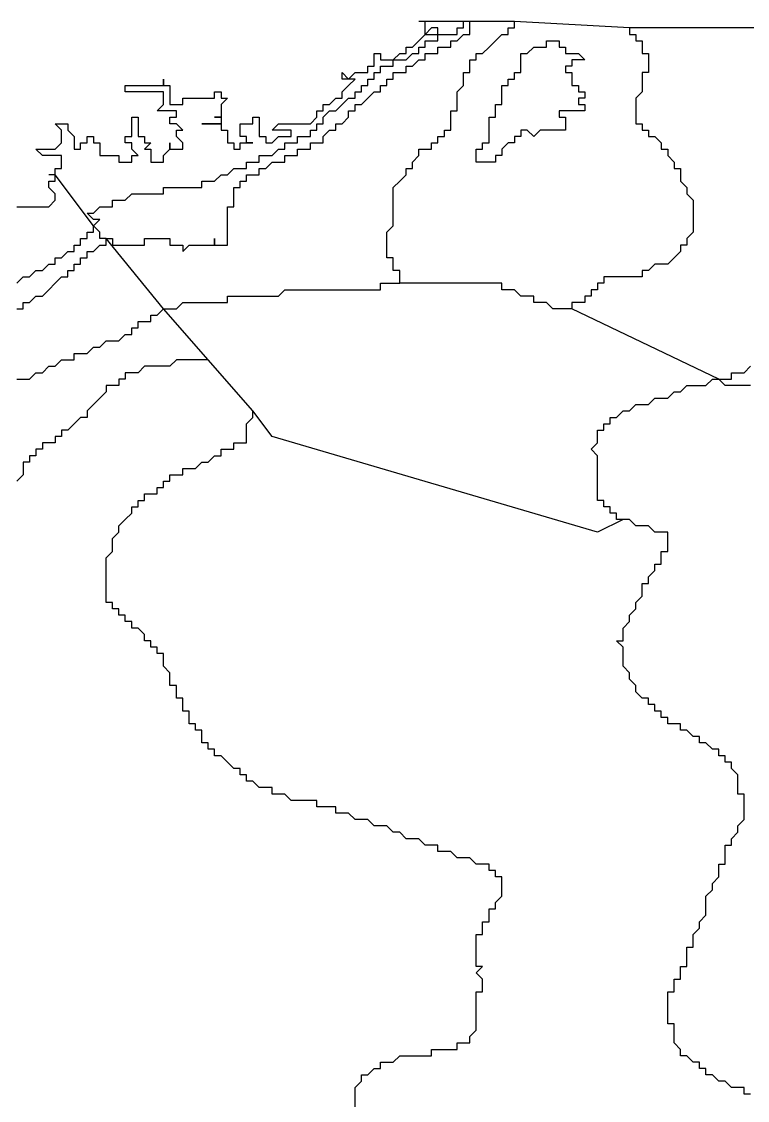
# Model space of a CAD drawing. Extents: x -79.2 to -65.2, y 32.5 to 44.8.
# Drawn here: x -67.623 to -66.485, y 43.14 to 44.83 of the extents above; entities that cross this region are included whole.
import ezdxf

# ---------------------------------------------------------------- set-up
doc = ezdxf.new("R2010")
doc.units = 0

msp = doc.modelspace()

# ---------------------------------------------------------------- linework, layer by layer
at = {"layer": '0FINSTR_G'}
for points in [[(-67.5, 44.52), (-67.51, 44.52), (-67.51, 44.52), (-67.51, 44.52), (-67.51, 44.52), (-67.51, 44.52), (-67.52, 44.53), (-67.52, 44.53), (-67.51, 44.53), (-67.51, 44.53), (-67.51, 44.53), (-67.5, 44.54), (-67.5, 44.54), (-67.49, 44.54), (-67.49, 44.54), (-67.48, 44.54), (-67.48, 44.54), (-67.48, 44.54), (-67.48, 44.55), (-67.47, 44.55), (-67.46, 44.55), (-67.45, 44.56), (-67.45, 44.56), (-67.44, 44.56), (-67.44, 44.56), (-67.44, 44.56), (-67.43, 44.56), (-67.42, 44.56), (-67.42, 44.56), (-67.41, 44.56), (-67.41, 44.56), (-67.4, 44.56), (-67.4, 44.57), (-67.39, 44.57), (-67.38, 44.57), (-67.38, 44.57), (-67.37, 44.57), (-67.37, 44.57), (-67.36, 44.57), (-67.36, 44.57), (-67.36, 44.57), (-67.35, 44.57), (-67.34, 44.57), (-67.34, 44.58), (-67.34, 44.58), (-67.33, 44.58), (-67.33, 44.58), (-67.32, 44.58), (-67.31, 44.59), (-67.3, 44.59), (-67.3, 44.59), (-67.3, 44.59), (-67.29, 44.6), (-67.29, 44.6), (-67.28, 44.6), (-67.28, 44.6), (-67.27, 44.6), (-67.27, 44.61), (-67.27, 44.61), (-67.26, 44.61), (-67.25, 44.61), (-67.25, 44.62), (-67.24, 44.62), (-67.24, 44.62), (-67.23, 44.62), (-67.23, 44.62), (-67.22, 44.63), (-67.22, 44.63), (-67.22, 44.63), (-67.21, 44.63), (-67.21, 44.64), (-67.2, 44.64), (-67.2, 44.64), (-67.2, 44.64), (-67.2, 44.64), (-67.19, 44.64), (-67.19, 44.65), (-67.18, 44.65), (-67.18, 44.65), (-67.18, 44.65), (-67.17, 44.65), (-67.17, 44.65), (-67.17, 44.66), (-67.16, 44.66), (-67.16, 44.66), (-67.16, 44.67), (-67.15, 44.67), (-67.15, 44.67), (-67.15, 44.68), (-67.15, 44.68), (-67.14, 44.69), (-67.13, 44.69), (-67.13, 44.69), (-67.13, 44.69), (-67.12, 44.7), (-67.12, 44.7), (-67.12, 44.7), (-67.12, 44.7), (-67.12, 44.7), (-67.11, 44.71), (-67.11, 44.71), (-67.11, 44.71), (-67.1, 44.71), (-67.1, 44.71), (-67.1, 44.72), (-67.1, 44.72), (-67.1, 44.72), (-67.09, 44.72), (-67.09, 44.73), (-67.09, 44.73), (-67.08, 44.73), (-67.08, 44.73), (-67.08, 44.73), (-67.08, 44.74), (-67.07, 44.74), (-67.07, 44.74), (-67.07, 44.74), (-67.07, 44.74), (-67.07, 44.75), (-67.07, 44.75), (-67.06, 44.75), (-67.06, 44.75), (-67.06, 44.75), (-67.06, 44.76), (-67.06, 44.76), (-67.06, 44.76), (-67.05, 44.76), (-67.05, 44.76), (-67.05, 44.76), (-67.05, 44.76), (-67.04, 44.76), (-67.04, 44.76), (-67.04, 44.77), (-67.03, 44.77), (-67.03, 44.77), (-67.03, 44.77), (-67.02, 44.77), (-67.02, 44.77), (-67.02, 44.77), (-67.02, 44.77), (-67.01, 44.78), (-67.01, 44.78), (-67.01, 44.78), (-67.01, 44.78), (-67, 44.78), (-67, 44.78), (-67, 44.78), (-67, 44.79), (-67, 44.79), (-66.99, 44.79), (-66.99, 44.79), (-66.99, 44.79), (-66.99, 44.8), (-66.98, 44.8), (-66.98, 44.8), (-66.98, 44.8), (-66.98, 44.8), (-66.97, 44.8), (-66.97, 44.8), (-66.97, 44.81), (-66.97, 44.81), (-66.97, 44.81), (-66.96, 44.81), (-66.96, 44.81), (-66.96, 44.81), (-66.95, 44.81), (-66.95, 44.81), (-66.95, 44.81), (-66.95, 44.81), (-66.94, 44.81), (-66.94, 44.82), (-66.94, 44.82), (-66.93, 44.82), (-66.93, 44.82), (-66.93, 44.82), (-66.93, 44.82), (-66.93, 44.82), (-66.93, 44.83)], [(-67.45, 44.73), (-67.44, 44.73), (-67.44, 44.73), (-67.43, 44.73), (-67.43, 44.73), (-67.42, 44.73), (-67.42, 44.73), (-67.42, 44.73), (-67.41, 44.73), (-67.41, 44.73), (-67.41, 44.73), (-67.4, 44.73), (-67.4, 44.74), (-67.4, 44.74), (-67.4, 44.74), (-67.4, 44.74), (-67.4, 44.74), (-67.4, 44.74), (-67.4, 44.74), (-67.4, 44.73), (-67.4, 44.73), (-67.39, 44.73), (-67.39, 44.73), (-67.39, 44.73), (-67.39, 44.72), (-67.39, 44.72), (-67.39, 44.72), (-67.39, 44.71), (-67.39, 44.71), (-67.39, 44.71), (-67.39, 44.71), (-67.39, 44.7), (-67.39, 44.7), (-67.38, 44.7), (-67.38, 44.7), (-67.38, 44.7), (-67.37, 44.7), (-67.37, 44.7), (-67.37, 44.7), (-67.37, 44.7), (-67.37, 44.71), (-67.37, 44.71), (-67.36, 44.71), (-67.36, 44.71), (-67.36, 44.71), (-67.35, 44.71), (-67.34, 44.71), (-67.34, 44.71), (-67.33, 44.71), (-67.33, 44.71), (-67.32, 44.71), (-67.32, 44.71), (-67.32, 44.72), (-67.31, 44.72), (-67.31, 44.71), (-67.31, 44.71), (-67.3, 44.71), (-67.3, 44.71), (-67.3, 44.71), (-67.31, 44.7), (-67.31, 44.7), (-67.31, 44.7), (-67.31, 44.69), (-67.31, 44.69), (-67.31, 44.69), (-67.31, 44.69), (-67.31, 44.68), (-67.32, 44.68), (-67.32, 44.68), (-67.31, 44.68), (-67.31, 44.67), (-67.31, 44.67), (-67.31, 44.67), (-67.32, 44.67), (-67.32, 44.67), (-67.32, 44.67), (-67.33, 44.67), (-67.33, 44.67), (-67.33, 44.67), (-67.34, 44.67), (-67.34, 44.67), (-67.33, 44.67), (-67.33, 44.67), (-67.33, 44.67), (-67.32, 44.67), (-67.32, 44.67), (-67.32, 44.67), (-67.31, 44.67), (-67.31, 44.66), (-67.31, 44.66), (-67.31, 44.66), (-67.3, 44.66), (-67.3, 44.66), (-67.3, 44.65), (-67.3, 44.65), (-67.3, 44.65), (-67.3, 44.64), (-67.3, 44.64), (-67.29, 44.64), (-67.29, 44.64), (-67.29, 44.63), (-67.28, 44.63), (-67.28, 44.64), (-67.27, 44.64), (-67.27, 44.64), (-67.27, 44.64), (-67.26, 44.64), (-67.26, 44.64), (-67.26, 44.64), (-67.27, 44.64), (-67.27, 44.65), (-67.27, 44.65), (-67.28, 44.65), (-67.28, 44.66), (-67.28, 44.66), (-67.28, 44.66), (-67.28, 44.66), (-67.28, 44.67), (-67.27, 44.67), (-67.27, 44.67), (-67.27, 44.67), (-67.26, 44.67), (-67.26, 44.67), (-67.26, 44.68), (-67.25, 44.68), (-67.25, 44.68), (-67.25, 44.67), (-67.25, 44.67), (-67.25, 44.67), (-67.25, 44.66), (-67.25, 44.66), (-67.25, 44.66), (-67.25, 44.65), (-67.25, 44.65), (-67.24, 44.65), (-67.24, 44.65), (-67.24, 44.65), (-67.24, 44.64), (-67.23, 44.64), (-67.23, 44.64), (-67.23, 44.64), (-67.22, 44.65), (-67.21, 44.65), (-67.21, 44.65), (-67.2, 44.65), (-67.2, 44.65), (-67.2, 44.65), (-67.2, 44.66), (-67.21, 44.66), (-67.21, 44.66), (-67.21, 44.66), (-67.22, 44.66), (-67.22, 44.66), (-67.22, 44.66), (-67.23, 44.66), (-67.22, 44.67), (-67.22, 44.67), (-67.21, 44.67), (-67.21, 44.67), (-67.21, 44.67), (-67.2, 44.67), (-67.2, 44.67), (-67.19, 44.67), (-67.19, 44.67), (-67.19, 44.67), (-67.18, 44.67), (-67.18, 44.67), (-67.18, 44.67), (-67.17, 44.67), (-67.17, 44.67), (-67.17, 44.67), (-67.16, 44.68), (-67.16, 44.68), (-67.16, 44.68), (-67.16, 44.68), (-67.16, 44.69), (-67.16, 44.69), (-67.15, 44.69), (-67.15, 44.7), (-67.15, 44.7), (-67.14, 44.7), (-67.14, 44.7), (-67.14, 44.7), (-67.13, 44.71), (-67.13, 44.71), (-67.12, 44.71), (-67.12, 44.71), (-67.12, 44.72), (-67.12, 44.72), (-67.12, 44.72), (-67.12, 44.72), (-67.11, 44.73), (-67.11, 44.73), (-67.11, 44.73), (-67.11, 44.73), (-67.1, 44.74), (-67.11, 44.74), (-67.11, 44.74), (-67.12, 44.74), (-67.12, 44.74), (-67.12, 44.74), (-67.12, 44.74), (-67.12, 44.75), (-67.12, 44.75), (-67.12, 44.75), (-67.12, 44.75), (-67.11, 44.74), (-67.11, 44.74), (-67.1, 44.75), (-67.1, 44.75), (-67.1, 44.75), (-67.09, 44.75), (-67.09, 44.75), (-67.09, 44.75), (-67.08, 44.75), (-67.08, 44.75), (-67.08, 44.75), (-67.08, 44.76), (-67.08, 44.76), (-67.07, 44.76), (-67.07, 44.76), (-67.07, 44.77), (-67.07, 44.77), (-67.07, 44.77), (-67.07, 44.77), (-67.07, 44.78), (-67.07, 44.78), (-67.06, 44.78), (-67.06, 44.78), (-67.06, 44.78), (-67.06, 44.78), (-67.06, 44.77), (-67.05, 44.77), (-67.05, 44.77), (-67.05, 44.77), (-67.05, 44.77), (-67.04, 44.77), (-67.04, 44.77), (-67.03, 44.78), (-67.03, 44.78), (-67.03, 44.78), (-67.02, 44.78), (-67.02, 44.78), (-67.02, 44.79), (-67.02, 44.79), (-67.02, 44.79), (-67.01, 44.79), (-67.01, 44.79), (-67.01, 44.79), (-67, 44.8), (-67, 44.8), (-67, 44.8), (-67, 44.8), (-66.99, 44.81), (-66.99, 44.81), (-66.99, 44.81), (-66.98, 44.81), (-66.98, 44.81), (-66.98, 44.81), (-66.97, 44.81), (-66.97, 44.81), (-66.97, 44.82), (-66.97, 44.82), (-66.97, 44.82), (-66.97, 44.82), (-66.97, 44.82), (-66.98, 44.82), (-66.98, 44.82), (-66.98, 44.82), (-66.99, 44.81), (-66.99, 44.82), (-66.99, 44.82), (-66.99, 44.82), (-66.99, 44.82), (-66.99, 44.82), (-66.99, 44.83), (-67, 44.83)], [(-67.14, 44.66), (-67.14, 44.66), (-67.14, 44.66), (-67.13, 44.66), (-67.13, 44.67), (-67.12, 44.67), (-67.12, 44.67), (-67.12, 44.67), (-67.12, 44.67), (-67.11, 44.68), (-67.11, 44.68), (-67.11, 44.68), (-67.11, 44.69), (-67.1, 44.69), (-67.1, 44.7), (-67.09, 44.7), (-67.09, 44.7), (-67.09, 44.7), (-67.08, 44.71), (-67.08, 44.71), (-67.08, 44.71), (-67.08, 44.71), (-67.07, 44.72), (-67.07, 44.72), (-67.06, 44.72), (-67.06, 44.72), (-67.06, 44.73), (-67.06, 44.73), (-67.06, 44.73), (-67.06, 44.73), (-67.05, 44.73), (-67.05, 44.74), (-67.05, 44.74), (-67.04, 44.74), (-67.04, 44.74), (-67.04, 44.74), (-67.04, 44.75), (-67.03, 44.75), (-67.03, 44.75), (-67.03, 44.75), (-67.02, 44.75), (-67.02, 44.75), (-67.02, 44.76), (-67.02, 44.76), (-67.01, 44.76), (-67.01, 44.76), (-67.01, 44.76), (-67, 44.77), (-66.99, 44.77), (-66.99, 44.77), (-66.99, 44.78), (-66.98, 44.78), (-66.98, 44.78), (-66.98, 44.78), (-66.98, 44.78), (-66.97, 44.78), (-66.97, 44.78), (-66.97, 44.78), (-66.97, 44.78), (-66.97, 44.79), (-66.96, 44.79), (-66.96, 44.79), (-66.96, 44.79), (-66.96, 44.79), (-66.96, 44.79), (-66.95, 44.79), (-66.95, 44.79), (-66.95, 44.8), (-66.95, 44.8), (-66.94, 44.8), (-66.94, 44.8), (-66.94, 44.8), (-66.93, 44.81), (-66.93, 44.81), (-66.93, 44.81), (-66.93, 44.81), (-66.92, 44.81), (-66.92, 44.82), (-66.92, 44.82), (-66.92, 44.82), (-66.92, 44.82), (-66.92, 44.82), (-66.92, 44.82), (-66.92, 44.82)], [(-67.03, 44.42), (-67.03, 44.43), (-67.03, 44.43), (-67.03, 44.43), (-67.03, 44.43), (-67.03, 44.44), (-67.04, 44.44), (-67.04, 44.44), (-67.04, 44.44), (-67.04, 44.44), (-67.04, 44.45), (-67.04, 44.45), (-67.04, 44.45), (-67.04, 44.46), (-67.04, 44.46), (-67.04, 44.46), (-67.05, 44.46), (-67.05, 44.46), (-67.05, 44.47), (-67.05, 44.47), (-67.05, 44.47), (-67.05, 44.48), (-67.05, 44.48), (-67.05, 44.48), (-67.05, 44.49), (-67.05, 44.49), (-67.05, 44.49), (-67.05, 44.49), (-67.05, 44.5), (-67.05, 44.5), (-67.05, 44.5), (-67.05, 44.5), (-67.04, 44.51), (-67.04, 44.51), (-67.04, 44.51), (-67.04, 44.51), (-67.04, 44.52), (-67.04, 44.52), (-67.04, 44.53), (-67.04, 44.53), (-67.04, 44.53), (-67.04, 44.54), (-67.04, 44.54), (-67.04, 44.54), (-67.04, 44.55), (-67.04, 44.55), (-67.04, 44.55), (-67.04, 44.55), (-67.04, 44.56), (-67.04, 44.56), (-67.04, 44.56), (-67.04, 44.57), (-67.04, 44.57), (-67.04, 44.57), (-67.04, 44.57), (-67.03, 44.58), (-67.02, 44.59), (-67.02, 44.59), (-67.02, 44.6), (-67.01, 44.6), (-67.01, 44.61), (-67.01, 44.61), (-67.01, 44.61), (-67, 44.62), (-67, 44.62), (-67, 44.62), (-67, 44.63), (-66.99, 44.63), (-66.98, 44.63), (-66.98, 44.63), (-66.98, 44.63), (-66.98, 44.64), (-66.98, 44.64), (-66.97, 44.64), (-66.97, 44.65), (-66.97, 44.65), (-66.96, 44.65), (-66.96, 44.66), (-66.96, 44.66), (-66.96, 44.66), (-66.95, 44.66), (-66.95, 44.67), (-66.95, 44.67), (-66.95, 44.67), (-66.95, 44.68), (-66.95, 44.69), (-66.95, 44.69), (-66.94, 44.69), (-66.94, 44.7), (-66.94, 44.7), (-66.94, 44.7), (-66.94, 44.71), (-66.94, 44.72), (-66.94, 44.72), (-66.93, 44.73), (-66.93, 44.73), (-66.93, 44.73), (-66.93, 44.74), (-66.93, 44.74), (-66.93, 44.74), (-66.93, 44.75), (-66.92, 44.75), (-66.92, 44.76), (-66.92, 44.76), (-66.92, 44.77), (-66.91, 44.77), (-66.91, 44.77), (-66.91, 44.78), (-66.9, 44.78), (-66.9, 44.78), (-66.9, 44.78), (-66.9, 44.78), (-66.89, 44.79), (-66.89, 44.79), (-66.89, 44.79), (-66.89, 44.79), (-66.88, 44.8), (-66.88, 44.8), (-66.87, 44.81), (-66.87, 44.81), (-66.87, 44.81), (-66.86, 44.81), (-66.86, 44.82), (-66.86, 44.82), (-66.86, 44.82), (-66.85, 44.82), (-66.85, 44.82)], [(-67, 44.83), (-67, 44.83), (-67, 44.83)], [(-67, 44.83), (-67, 44.83)], [(-66.93, 44.83), (-67, 44.83)], [(-66.92, 44.83), (-66.93, 44.83)], [(-66.92, 44.83), (-66.92, 44.83)], [(-66.85, 44.83), (-66.92, 44.83)], [(-66.92, 44.82), (-66.92, 44.83)], [(-66.85, 44.83), (-66.85, 44.83)], [(-66.67, 44.82), (-66.85, 44.83)], [(-66.85, 44.82), (-66.85, 44.83)], [(-66.67, 44.82), (-66.67, 44.82), (-66.67, 44.82), (-66.67, 44.82), (-66.67, 44.82), (-66.67, 44.81), (-66.66, 44.81), (-66.66, 44.81), (-66.66, 44.8), (-66.66, 44.8), (-66.65, 44.8), (-66.65, 44.79), (-66.65, 44.79), (-66.65, 44.79), (-66.65, 44.78), (-66.64, 44.78), (-66.64, 44.78), (-66.64, 44.76), (-66.64, 44.76), (-66.64, 44.75), (-66.65, 44.75), (-66.65, 44.74), (-66.65, 44.74), (-66.65, 44.73), (-66.65, 44.73), (-66.65, 44.72), (-66.66, 44.71), (-66.66, 44.71), (-66.66, 44.71), (-66.66, 44.7), (-66.66, 44.7), (-66.66, 44.7), (-66.66, 44.69), (-66.66, 44.69), (-66.66, 44.68), (-66.66, 44.68), (-66.66, 44.67), (-66.65, 44.67), (-66.65, 44.66), (-66.64, 44.66), (-66.64, 44.66), (-66.64, 44.65), (-66.63, 44.65), (-66.63, 44.65), (-66.62, 44.64), (-66.62, 44.64), (-66.62, 44.64), (-66.62, 44.63), (-66.61, 44.63), (-66.61, 44.63), (-66.61, 44.62), (-66.6, 44.61), (-66.6, 44.61), (-66.6, 44.6), (-66.59, 44.6), (-66.59, 44.58), (-66.58, 44.57), (-66.58, 44.57), (-66.58, 44.56), (-66.58, 44.56), (-66.57, 44.55), (-66.57, 44.55), (-66.57, 44.54), (-66.57, 44.54), (-66.57, 44.53), (-66.57, 44.52), (-66.57, 44.52), (-66.57, 44.51), (-66.57, 44.51), (-66.57, 44.51), (-66.57, 44.5), (-66.58, 44.49), (-66.58, 44.49), (-66.58, 44.48), (-66.59, 44.48), (-66.59, 44.47), (-66.59, 44.47), (-66.59, 44.47), (-66.6, 44.46), (-66.6, 44.46), (-66.6, 44.46), (-66.61, 44.45), (-66.62, 44.45), (-66.62, 44.45), (-66.62, 44.45), (-66.63, 44.45), (-66.64, 44.44), (-66.64, 44.44), (-66.65, 44.44), (-66.65, 44.44), (-66.65, 44.43), (-66.66, 44.43), (-66.67, 44.43), (-66.67, 44.43), (-66.68, 44.43), (-66.68, 44.43), (-66.68, 44.43), (-66.69, 44.43), (-66.7, 44.43), (-66.7, 44.43), (-66.7, 44.43), (-66.71, 44.43), (-66.71, 44.43), (-66.71, 44.43), (-66.71, 44.42), (-66.72, 44.42), (-66.72, 44.42), (-66.72, 44.41), (-66.73, 44.41), (-66.73, 44.41), (-66.73, 44.41), (-66.73, 44.4), (-66.74, 44.4), (-66.74, 44.4), (-66.74, 44.4), (-66.74, 44.39), (-66.75, 44.39), (-66.75, 44.39), (-66.75, 44.39), (-66.76, 44.39), (-66.76, 44.38), (-66.76, 44.38)], [(-66.67, 44.82), (-66.67, 44.82)], [(-66.67, 44.82), (-66.67, 44.82)], [(-66.09, 44.62), (-66.26, 44.82), (-66.67, 44.82)], [(-66.9, 44.61), (-66.9, 44.61), (-66.91, 44.61), (-66.91, 44.61), (-66.91, 44.61), (-66.91, 44.61), (-66.91, 44.62), (-66.91, 44.62), (-66.91, 44.62), (-66.91, 44.62), (-66.91, 44.63), (-66.91, 44.63), (-66.9, 44.63), (-66.9, 44.64), (-66.9, 44.64), (-66.89, 44.64), (-66.89, 44.64), (-66.89, 44.64), (-66.89, 44.65), (-66.89, 44.65), (-66.89, 44.65), (-66.89, 44.65), (-66.89, 44.66), (-66.89, 44.66), (-66.89, 44.66), (-66.89, 44.66), (-66.89, 44.67), (-66.89, 44.67), (-66.89, 44.67), (-66.89, 44.67), (-66.89, 44.68), (-66.89, 44.68), (-66.88, 44.68), (-66.88, 44.68), (-66.88, 44.69), (-66.88, 44.69), (-66.88, 44.69), (-66.88, 44.69), (-66.88, 44.7), (-66.87, 44.7), (-66.87, 44.7), (-66.87, 44.7), (-66.87, 44.71), (-66.87, 44.71), (-66.87, 44.71), (-66.87, 44.72), (-66.87, 44.72), (-66.87, 44.72), (-66.87, 44.73), (-66.86, 44.73), (-66.86, 44.73), (-66.86, 44.73), (-66.86, 44.74), (-66.86, 44.74), (-66.86, 44.74), (-66.85, 44.74), (-66.85, 44.75), (-66.85, 44.75), (-66.84, 44.75), (-66.84, 44.75), (-66.84, 44.76), (-66.84, 44.76), (-66.84, 44.76), (-66.84, 44.76), (-66.84, 44.77), (-66.84, 44.77), (-66.84, 44.77), (-66.84, 44.77), (-66.84, 44.78), (-66.83, 44.78), (-66.83, 44.78), (-66.83, 44.78), (-66.82, 44.79), (-66.82, 44.79), (-66.82, 44.79), (-66.81, 44.79), (-66.81, 44.79), (-66.81, 44.79), (-66.8, 44.79), (-66.8, 44.8), (-66.8, 44.8), (-66.79, 44.8), (-66.79, 44.8), (-66.79, 44.8), (-66.78, 44.8), (-66.78, 44.8), (-66.78, 44.8), (-66.78, 44.79), (-66.78, 44.79), (-66.78, 44.79), (-66.77, 44.79), (-66.77, 44.78), (-66.77, 44.78), (-66.76, 44.78), (-66.76, 44.78), (-66.75, 44.78), (-66.75, 44.78), (-66.75, 44.78), (-66.74, 44.77), (-66.74, 44.77), (-66.74, 44.77), (-66.74, 44.77), (-66.75, 44.77), (-66.75, 44.77), (-66.75, 44.77), (-66.76, 44.77), (-66.76, 44.77), (-66.76, 44.76), (-66.77, 44.76), (-66.77, 44.76), (-66.77, 44.76), (-66.77, 44.75), (-66.77, 44.75), (-66.77, 44.75), (-66.76, 44.75), (-66.76, 44.74), (-66.76, 44.74), (-66.76, 44.74), (-66.76, 44.74), (-66.76, 44.73), (-66.76, 44.73), (-66.76, 44.73), (-66.75, 44.73), (-66.75, 44.72), (-66.75, 44.72), (-66.74, 44.72), (-66.74, 44.71), (-66.75, 44.71), (-66.75, 44.71), (-66.75, 44.71), (-66.75, 44.7), (-66.75, 44.7), (-66.74, 44.7), (-66.74, 44.7), (-66.74, 44.69), (-66.75, 44.69), (-66.75, 44.69), (-66.75, 44.69), (-66.76, 44.69), (-66.76, 44.69), (-66.76, 44.69), (-66.77, 44.69), (-66.77, 44.69), (-66.78, 44.69), (-66.78, 44.68), (-66.78, 44.68), (-66.77, 44.68), (-66.77, 44.68), (-66.77, 44.67), (-66.77, 44.67), (-66.77, 44.67), (-66.77, 44.67), (-66.77, 44.67), (-66.77, 44.66), (-66.77, 44.66), (-66.78, 44.66), (-66.78, 44.66), (-66.79, 44.66), (-66.79, 44.66), (-66.8, 44.66), (-66.8, 44.66), (-66.81, 44.66), (-66.81, 44.66), (-66.81, 44.66), (-66.81, 44.66), (-66.82, 44.65), (-66.82, 44.65), (-66.83, 44.66), (-66.83, 44.66), (-66.84, 44.66), (-66.84, 44.65), (-66.84, 44.65), (-66.85, 44.65), (-66.85, 44.65), (-66.85, 44.64), (-66.85, 44.64), (-66.86, 44.64), (-66.86, 44.64), (-66.87, 44.63), (-66.87, 44.63), (-66.87, 44.63), (-66.87, 44.63), (-66.87, 44.62), (-66.88, 44.62), (-66.88, 44.62), (-66.88, 44.62), (-66.88, 44.62), (-66.88, 44.61), (-66.88, 44.61), (-66.89, 44.61), (-66.89, 44.61), (-66.89, 44.61), (-66.9, 44.61), (-66.9, 44.61)], [(-67.57, 44.67), (-67.56, 44.67), (-67.56, 44.67), (-67.55, 44.67), (-67.55, 44.66), (-67.55, 44.66), (-67.55, 44.66), (-67.55, 44.66), (-67.54, 44.65), (-67.54, 44.65), (-67.54, 44.65), (-67.54, 44.64), (-67.54, 44.64), (-67.54, 44.64), (-67.54, 44.64), (-67.54, 44.63), (-67.54, 44.63), (-67.53, 44.63), (-67.53, 44.64), (-67.53, 44.64), (-67.53, 44.64), (-67.52, 44.64), (-67.52, 44.64), (-67.52, 44.65), (-67.52, 44.65), (-67.52, 44.65), (-67.51, 44.65), (-67.51, 44.64), (-67.51, 44.64), (-67.5, 44.64), (-67.5, 44.64), (-67.5, 44.63), (-67.5, 44.63), (-67.5, 44.63), (-67.5, 44.63), (-67.5, 44.62), (-67.5, 44.62), (-67.5, 44.62), (-67.5, 44.62), (-67.5, 44.62), (-67.49, 44.62), (-67.49, 44.62), (-67.48, 44.62), (-67.48, 44.62), (-67.47, 44.62), (-67.47, 44.62), (-67.47, 44.62), (-67.47, 44.61), (-67.47, 44.61), (-67.47, 44.61), (-67.46, 44.61), (-67.46, 44.61), (-67.46, 44.61), (-67.45, 44.61), (-67.45, 44.62), (-67.45, 44.62), (-67.44, 44.62), (-67.44, 44.62), (-67.44, 44.62), (-67.45, 44.63), (-67.45, 44.63), (-67.45, 44.63), (-67.45, 44.64), (-67.45, 44.64), (-67.46, 44.64), (-67.46, 44.64), (-67.46, 44.65), (-67.45, 44.65), (-67.45, 44.65), (-67.45, 44.66), (-67.45, 44.66), (-67.45, 44.66), (-67.45, 44.67), (-67.45, 44.67), (-67.45, 44.67), (-67.45, 44.67), (-67.45, 44.68), (-67.44, 44.68), (-67.44, 44.67), (-67.44, 44.67), (-67.44, 44.67), (-67.44, 44.67), (-67.44, 44.66), (-67.44, 44.66), (-67.44, 44.66), (-67.44, 44.66), (-67.44, 44.65), (-67.44, 44.65), (-67.44, 44.65), (-67.43, 44.65), (-67.43, 44.65), (-67.43, 44.65), (-67.43, 44.65), (-67.43, 44.64), (-67.42, 44.64), (-67.42, 44.64), (-67.43, 44.63), (-67.43, 44.63), (-67.43, 44.63), (-67.43, 44.63), (-67.42, 44.63), (-67.42, 44.62), (-67.42, 44.62), (-67.42, 44.62), (-67.42, 44.62), (-67.42, 44.62), (-67.42, 44.61), (-67.42, 44.61), (-67.42, 44.61), (-67.41, 44.61), (-67.41, 44.61), (-67.41, 44.61), (-67.4, 44.61), (-67.4, 44.61), (-67.4, 44.62), (-67.4, 44.62), (-67.4, 44.62), (-67.4, 44.62), (-67.39, 44.63), (-67.39, 44.63), (-67.39, 44.63), (-67.39, 44.63), (-67.39, 44.64), (-67.39, 44.63), (-67.38, 44.63), (-67.38, 44.63), (-67.37, 44.63), (-67.37, 44.64), (-67.37, 44.64), (-67.37, 44.64), (-67.37, 44.64), (-67.38, 44.65), (-67.38, 44.65), (-67.38, 44.65), (-67.38, 44.65), (-67.38, 44.66), (-67.38, 44.66), (-67.37, 44.66), (-67.38, 44.67), (-67.38, 44.67), (-67.38, 44.67), (-67.38, 44.67), (-67.39, 44.67), (-67.39, 44.67), (-67.39, 44.68), (-67.39, 44.68), (-67.38, 44.68), (-67.38, 44.69), (-67.39, 44.69), (-67.39, 44.69), (-67.39, 44.69), (-67.4, 44.69), (-67.4, 44.69), (-67.4, 44.69), (-67.41, 44.69), (-67.41, 44.69), (-67.41, 44.69), (-67.4, 44.7), (-67.4, 44.7), (-67.4, 44.7), (-67.4, 44.71), (-67.4, 44.71), (-67.4, 44.71), (-67.4, 44.71), (-67.4, 44.72), (-67.41, 44.72), (-67.41, 44.72), (-67.41, 44.72), (-67.42, 44.72), (-67.42, 44.72), (-67.42, 44.72), (-67.43, 44.72), (-67.43, 44.72), (-67.43, 44.72), (-67.44, 44.72), (-67.44, 44.72), (-67.45, 44.72), (-67.45, 44.72), (-67.45, 44.72), (-67.46, 44.72), (-67.46, 44.72), (-67.46, 44.72), (-67.46, 44.72), (-67.46, 44.73), (-67.46, 44.73), (-67.45, 44.73), (-67.45, 44.73)], [(-67.57, 44.67), (-67.57, 44.67)], [(-67.57, 44.67), (-67.57, 44.67), (-67.57, 44.67)], [(-67.56, 44.65), (-67.56, 44.65), (-67.56, 44.65), (-67.56, 44.66), (-67.56, 44.66), (-67.56, 44.66), (-67.57, 44.67)], [(-67.57, 44.59), (-67.57, 44.59), (-67.57, 44.59), (-67.57, 44.59), (-67.57, 44.6), (-67.57, 44.6), (-67.56, 44.6), (-67.56, 44.6), (-67.56, 44.61), (-67.56, 44.61), (-67.56, 44.61), (-67.56, 44.61), (-67.56, 44.62), (-67.56, 44.62), (-67.57, 44.62), (-67.57, 44.62), (-67.57, 44.62), (-67.57, 44.62), (-67.58, 44.62), (-67.58, 44.62), (-67.59, 44.62), (-67.59, 44.62), (-67.6, 44.63), (-67.6, 44.63), (-67.59, 44.63), (-67.59, 44.63), (-67.58, 44.63), (-67.58, 44.63), (-67.57, 44.63), (-67.57, 44.63), (-67.57, 44.63), (-67.56, 44.64), (-67.56, 44.64), (-67.56, 44.64), (-67.56, 44.64), (-67.56, 44.65)], [(-67.49, 44.49), (-67.49, 44.49), (-67.49, 44.49), (-67.49, 44.49), (-67.48, 44.49), (-67.48, 44.49), (-67.48, 44.49), (-67.48, 44.49), (-67.48, 44.48), (-67.47, 44.48), (-67.47, 44.48), (-67.46, 44.48), (-67.46, 44.48), (-67.46, 44.48), (-67.46, 44.48), (-67.45, 44.48), (-67.45, 44.48), (-67.45, 44.48), (-67.44, 44.48), (-67.44, 44.48), (-67.44, 44.48), (-67.44, 44.48), (-67.44, 44.48), (-67.43, 44.48), (-67.43, 44.48), (-67.43, 44.49), (-67.42, 44.49), (-67.42, 44.49), (-67.42, 44.49), (-67.42, 44.49), (-67.41, 44.49), (-67.41, 44.49), (-67.41, 44.49), (-67.4, 44.49), (-67.4, 44.49), (-67.4, 44.49), (-67.4, 44.49), (-67.4, 44.49), (-67.4, 44.49), (-67.39, 44.49), (-67.39, 44.48), (-67.39, 44.48), (-67.39, 44.48), (-67.39, 44.48), (-67.38, 44.48), (-67.38, 44.48), (-67.38, 44.48), (-67.37, 44.48), (-67.37, 44.47), (-67.37, 44.47), (-67.37, 44.47), (-67.36, 44.48), (-67.36, 44.48), (-67.36, 44.48), (-67.36, 44.48), (-67.35, 44.48), (-67.35, 44.48), (-67.34, 44.48), (-67.34, 44.48), (-67.34, 44.48), (-67.33, 44.48), (-67.33, 44.48), (-67.33, 44.48), (-67.32, 44.48), (-67.32, 44.48), (-67.32, 44.49), (-67.32, 44.48), (-67.32, 44.48), (-67.31, 44.48), (-67.31, 44.48), (-67.31, 44.48), (-67.3, 44.48), (-67.3, 44.48), (-67.3, 44.48), (-67.3, 44.48), (-67.3, 44.48), (-67.3, 44.49), (-67.3, 44.49), (-67.3, 44.49), (-67.3, 44.49), (-67.3, 44.49), (-67.3, 44.49), (-67.3, 44.49), (-67.3, 44.49), (-67.3, 44.5), (-67.3, 44.5), (-67.3, 44.5), (-67.3, 44.5), (-67.3, 44.51), (-67.3, 44.51), (-67.3, 44.51), (-67.3, 44.52), (-67.3, 44.52), (-67.3, 44.52), (-67.3, 44.52), (-67.3, 44.52), (-67.3, 44.52), (-67.3, 44.53), (-67.3, 44.53), (-67.3, 44.53), (-67.3, 44.53), (-67.3, 44.53), (-67.3, 44.54), (-67.3, 44.54), (-67.3, 44.54), (-67.3, 44.54), (-67.3, 44.54), (-67.29, 44.54), (-67.29, 44.54), (-67.29, 44.55), (-67.29, 44.55), (-67.29, 44.55), (-67.29, 44.55), (-67.29, 44.55), (-67.29, 44.56), (-67.29, 44.56), (-67.29, 44.56), (-67.29, 44.56), (-67.29, 44.57), (-67.28, 44.57), (-67.28, 44.57), (-67.28, 44.57), (-67.28, 44.57), (-67.28, 44.58), (-67.28, 44.58), (-67.27, 44.58), (-67.27, 44.58), (-67.27, 44.59), (-67.26, 44.59), (-67.26, 44.59), (-67.26, 44.59), (-67.25, 44.59), (-67.25, 44.6), (-67.25, 44.6), (-67.25, 44.6), (-67.24, 44.6), (-67.24, 44.6), (-67.23, 44.61), (-67.23, 44.61), (-67.22, 44.61), (-67.22, 44.61), (-67.22, 44.61), (-67.22, 44.61), (-67.21, 44.61), (-67.21, 44.62), (-67.21, 44.62), (-67.2, 44.62), (-67.2, 44.62), (-67.2, 44.62), (-67.19, 44.62), (-67.19, 44.62), (-67.19, 44.63), (-67.19, 44.63), (-67.19, 44.63), (-67.18, 44.63), (-67.18, 44.63), (-67.18, 44.63), (-67.17, 44.63), (-67.17, 44.64), (-67.17, 44.64), (-67.16, 44.64), (-67.16, 44.64), (-67.15, 44.64), (-67.15, 44.65), (-67.15, 44.65), (-67.15, 44.65), (-67.14, 44.66), (-67.14, 44.66)], [(-67.63, 44.54), (-67.62, 44.54), (-67.62, 44.54), (-67.62, 44.54), (-67.61, 44.54), (-67.61, 44.54), (-67.6, 44.54), (-67.6, 44.54), (-67.6, 44.54), (-67.59, 44.54), (-67.59, 44.54), (-67.58, 44.54), (-67.58, 44.54), (-67.58, 44.54), (-67.57, 44.55), (-67.57, 44.55), (-67.57, 44.55), (-67.57, 44.55), (-67.57, 44.56), (-67.57, 44.56), (-67.57, 44.56), (-67.57, 44.56), (-67.58, 44.57), (-67.58, 44.57), (-67.58, 44.57), (-67.58, 44.58), (-67.58, 44.58), (-67.58, 44.58), (-67.57, 44.58), (-67.57, 44.59), (-67.57, 44.59)], [(-67.57, 44.59), (-67.58, 44.59)], [(-67.51, 44.51), (-67.57, 44.59)], [(-67.51, 44.51), (-67.51, 44.51), (-67.51, 44.51), (-67.51, 44.51), (-67.5, 44.52)], [(-67.63, 44.42), (-67.62, 44.43), (-67.62, 44.43), (-67.62, 44.43), (-67.62, 44.43), (-67.61, 44.43), (-67.61, 44.43), (-67.61, 44.43), (-67.6, 44.44), (-67.6, 44.44), (-67.59, 44.44), (-67.59, 44.44), (-67.59, 44.44), (-67.58, 44.45), (-67.58, 44.45), (-67.58, 44.45), (-67.58, 44.45), (-67.57, 44.45), (-67.57, 44.46), (-67.56, 44.46), (-67.56, 44.46), (-67.56, 44.46), (-67.56, 44.46), (-67.55, 44.47), (-67.55, 44.47), (-67.54, 44.47), (-67.54, 44.47), (-67.54, 44.48), (-67.53, 44.48), (-67.53, 44.48), (-67.53, 44.49), (-67.52, 44.49), (-67.52, 44.49), (-67.52, 44.49), (-67.52, 44.5), (-67.51, 44.5), (-67.51, 44.5), (-67.51, 44.5), (-67.51, 44.51)], [(-67.51, 44.51), (-67.51, 44.51)], [(-67.5, 44.5), (-67.51, 44.51)], [(-67.49, 44.49), (-67.5, 44.49), (-67.5, 44.5)], [(-67.63, 44.38), (-67.62, 44.38), (-67.62, 44.38), (-67.62, 44.39), (-67.61, 44.39), (-67.61, 44.39), (-67.61, 44.39), (-67.6, 44.4), (-67.6, 44.4), (-67.59, 44.4), (-67.59, 44.4), (-67.59, 44.4), (-67.58, 44.41), (-67.58, 44.41), (-67.58, 44.41), (-67.58, 44.41), (-67.57, 44.42), (-67.57, 44.42), (-67.56, 44.43), (-67.56, 44.43), (-67.55, 44.43), (-67.55, 44.43), (-67.55, 44.44), (-67.55, 44.44), (-67.54, 44.44), (-67.54, 44.44), (-67.54, 44.44), (-67.54, 44.44), (-67.54, 44.45), (-67.54, 44.45), (-67.54, 44.45), (-67.54, 44.45), (-67.53, 44.45), (-67.53, 44.45), (-67.53, 44.45), (-67.53, 44.46), (-67.52, 44.46), (-67.52, 44.46), (-67.52, 44.46), (-67.52, 44.47), (-67.51, 44.47), (-67.51, 44.47), (-67.51, 44.47), (-67.5, 44.48), (-67.5, 44.48), (-67.5, 44.48), (-67.5, 44.48), (-67.5, 44.48), (-67.5, 44.48), (-67.49, 44.48), (-67.49, 44.48), (-67.49, 44.48), (-67.49, 44.49)], [(-67.4, 44.38), (-67.49, 44.49)], [(-67.4, 44.38), (-67.39, 44.38), (-67.39, 44.38), (-67.39, 44.38), (-67.38, 44.38), (-67.38, 44.38), (-67.37, 44.39), (-67.37, 44.39), (-67.37, 44.39), (-67.36, 44.39), (-67.36, 44.39), (-67.35, 44.39), (-67.35, 44.39), (-67.34, 44.39), (-67.33, 44.39), (-67.32, 44.39), (-67.31, 44.39), (-67.31, 44.39), (-67.31, 44.39), (-67.3, 44.39), (-67.3, 44.4), (-67.29, 44.4), (-67.29, 44.4), (-67.28, 44.4), (-67.27, 44.4), (-67.27, 44.4), (-67.27, 44.4), (-67.26, 44.4), (-67.26, 44.4), (-67.25, 44.4), (-67.25, 44.4), (-67.24, 44.4), (-67.24, 44.4), (-67.23, 44.4), (-67.23, 44.4), (-67.22, 44.4), (-67.21, 44.41), (-67.21, 44.41), (-67.2, 44.41), (-67.2, 44.41), (-67.18, 44.41), (-67.18, 44.41), (-67.18, 44.41), (-67.16, 44.41), (-67.15, 44.41), (-67.15, 44.41), (-67.14, 44.41), (-67.13, 44.41), (-67.13, 44.41), (-67.12, 44.41), (-67.12, 44.41), (-67.11, 44.41), (-67.11, 44.41), (-67.1, 44.41), (-67.1, 44.41), (-67.09, 44.41), (-67.09, 44.41), (-67.08, 44.41), (-67.08, 44.41), (-67.07, 44.41), (-67.07, 44.41), (-67.06, 44.41), (-67.06, 44.41), (-67.06, 44.42), (-67.05, 44.42), (-67.05, 44.42), (-67.04, 44.42), (-67.04, 44.42), (-67.04, 44.42), (-67.03, 44.42)], [(-66.84, 44.4), (-66.84, 44.4), (-66.85, 44.41), (-66.85, 44.41), (-66.86, 44.41), (-66.86, 44.41), (-66.86, 44.41), (-66.87, 44.41), (-66.87, 44.42), (-66.88, 44.42), (-66.88, 44.42), (-66.89, 44.42), (-66.89, 44.42), (-66.9, 44.42), (-66.9, 44.42), (-66.9, 44.42), (-66.91, 44.42), (-66.91, 44.42), (-66.92, 44.42), (-66.92, 44.42), (-66.92, 44.42), (-66.93, 44.42), (-66.94, 44.42), (-66.94, 44.42), (-66.95, 44.42), (-66.96, 44.42), (-66.96, 44.42), (-66.97, 44.42), (-66.98, 44.42), (-66.98, 44.42), (-66.99, 44.42), (-66.99, 44.42), (-67, 44.42), (-67, 44.42), (-67, 44.42), (-67.01, 44.42), (-67.01, 44.42), (-67.01, 44.42), (-67.01, 44.42), (-67.02, 44.42), (-67.02, 44.42), (-67.02, 44.42), (-67.02, 44.42), (-67.03, 44.42), (-67.03, 44.42), (-67.03, 44.42), (-67.03, 44.42)], [(-66.84, 44.4), (-66.84, 44.4)], [(-66.76, 44.38), (-66.77, 44.38), (-66.78, 44.38), (-66.78, 44.38), (-66.78, 44.38), (-66.78, 44.38), (-66.79, 44.38), (-66.79, 44.38), (-66.8, 44.39), (-66.8, 44.39), (-66.81, 44.39), (-66.81, 44.39), (-66.81, 44.39), (-66.82, 44.39), (-66.82, 44.39), (-66.82, 44.4), (-66.83, 44.4), (-66.83, 44.4), (-66.83, 44.4), (-66.84, 44.4), (-66.84, 44.4), (-66.84, 44.4)], [(-67.63, 44.27), (-67.62, 44.27), (-67.61, 44.27), (-67.61, 44.27), (-67.6, 44.28), (-67.6, 44.28), (-67.59, 44.28), (-67.59, 44.28), (-67.58, 44.29), (-67.58, 44.29), (-67.57, 44.29), (-67.57, 44.29), (-67.56, 44.3), (-67.56, 44.3), (-67.55, 44.3), (-67.55, 44.3), (-67.54, 44.3), (-67.54, 44.31), (-67.53, 44.31), (-67.53, 44.31), (-67.53, 44.31), (-67.52, 44.31), (-67.52, 44.31), (-67.51, 44.32), (-67.5, 44.32), (-67.5, 44.32), (-67.49, 44.33), (-67.49, 44.33), (-67.48, 44.33), (-67.48, 44.33), (-67.47, 44.33), (-67.47, 44.33), (-67.46, 44.34), (-67.46, 44.34), (-67.46, 44.34), (-67.45, 44.34), (-67.45, 44.35), (-67.44, 44.35), (-67.44, 44.35), (-67.44, 44.35), (-67.44, 44.36), (-67.43, 44.36), (-67.43, 44.36), (-67.43, 44.36), (-67.42, 44.36), (-67.42, 44.37), (-67.42, 44.37), (-67.42, 44.37), (-67.42, 44.37), (-67.41, 44.37), (-67.41, 44.37), (-67.4, 44.38), (-67.4, 44.38), (-67.4, 44.38)], [(-67.33, 44.3), (-67.4, 44.38)], [(-66.76, 44.38), (-66.76, 44.38)], [(-66.53, 44.27), (-66.76, 44.38)], [(-67.33, 44.3), (-67.33, 44.3), (-67.33, 44.3), (-67.34, 44.3), (-67.34, 44.3), (-67.34, 44.3), (-67.34, 44.3), (-67.35, 44.3), (-67.36, 44.3), (-67.37, 44.3), (-67.37, 44.3), (-67.37, 44.3), (-67.38, 44.3), (-67.38, 44.3), (-67.39, 44.29), (-67.39, 44.29), (-67.39, 44.29), (-67.4, 44.29), (-67.4, 44.29), (-67.4, 44.29), (-67.4, 44.29), (-67.41, 44.29), (-67.41, 44.29), (-67.42, 44.29), (-67.42, 44.29), (-67.42, 44.29), (-67.43, 44.29), (-67.43, 44.29), (-67.43, 44.29), (-67.43, 44.29), (-67.44, 44.28), (-67.44, 44.28), (-67.45, 44.28), (-67.46, 44.28), (-67.46, 44.28), (-67.46, 44.27), (-67.47, 44.27), (-67.47, 44.27), (-67.47, 44.26), (-67.48, 44.26), (-67.49, 44.26), (-67.49, 44.26), (-67.49, 44.25), (-67.49, 44.25), (-67.49, 44.25), (-67.5, 44.24), (-67.5, 44.24), (-67.51, 44.23), (-67.51, 44.23), (-67.51, 44.23), (-67.51, 44.23), (-67.52, 44.22), (-67.52, 44.22), (-67.52, 44.21), (-67.53, 44.21), (-67.53, 44.21), (-67.54, 44.2), (-67.54, 44.2), (-67.55, 44.19), (-67.55, 44.19), (-67.55, 44.19), (-67.56, 44.19), (-67.56, 44.18), (-67.57, 44.18), (-67.57, 44.18), (-67.57, 44.18), (-67.57, 44.17), (-67.58, 44.17), (-67.58, 44.17), (-67.59, 44.17), (-67.59, 44.16), (-67.59, 44.16), (-67.6, 44.16), (-67.6, 44.15), (-67.61, 44.15), (-67.61, 44.14), (-67.62, 44.14), (-67.62, 44.13), (-67.62, 44.13), (-67.62, 44.13), (-67.62, 44.12), (-67.63, 44.11)], [(-67.26, 44.22), (-67.33, 44.3), (-67.33, 44.3)], [(-66.53, 44.27), (-66.53, 44.27), (-66.53, 44.27), (-66.53, 44.27), (-66.53, 44.27), (-66.53, 44.27), (-66.52, 44.27), (-66.52, 44.27), (-66.52, 44.27), (-66.51, 44.27), (-66.51, 44.28), (-66.5, 44.28), (-66.49, 44.28), (-66.49, 44.28), (-66.48, 44.29)], [(-66.68, 44.05), (-66.68, 44.05), (-66.68, 44.05), (-66.69, 44.05), (-66.69, 44.05), (-66.69, 44.06), (-66.7, 44.06), (-66.7, 44.06), (-66.7, 44.06), (-66.7, 44.06), (-66.7, 44.07), (-66.71, 44.07), (-66.71, 44.07), (-66.71, 44.08), (-66.72, 44.08), (-66.72, 44.08), (-66.72, 44.08), (-66.72, 44.08), (-66.72, 44.09), (-66.72, 44.09), (-66.72, 44.09), (-66.72, 44.1), (-66.72, 44.1), (-66.72, 44.1), (-66.72, 44.11), (-66.72, 44.11), (-66.72, 44.11), (-66.72, 44.12), (-66.72, 44.12), (-66.72, 44.13), (-66.72, 44.13), (-66.72, 44.14), (-66.72, 44.14), (-66.72, 44.14), (-66.72, 44.15), (-66.72, 44.15), (-66.72, 44.15), (-66.73, 44.16), (-66.73, 44.16), (-66.73, 44.16), (-66.72, 44.17), (-66.72, 44.17), (-66.72, 44.17), (-66.72, 44.18), (-66.72, 44.18), (-66.72, 44.19), (-66.71, 44.19), (-66.71, 44.2), (-66.71, 44.2), (-66.7, 44.2), (-66.7, 44.21), (-66.7, 44.21), (-66.69, 44.21), (-66.68, 44.22), (-66.68, 44.22), (-66.68, 44.22), (-66.67, 44.22), (-66.67, 44.22), (-66.66, 44.23), (-66.66, 44.23), (-66.65, 44.23), (-66.65, 44.23), (-66.64, 44.23), (-66.64, 44.23), (-66.63, 44.24), (-66.63, 44.24), (-66.62, 44.24), (-66.61, 44.24), (-66.61, 44.24), (-66.6, 44.25), (-66.6, 44.25), (-66.59, 44.25), (-66.58, 44.26), (-66.58, 44.26), (-66.57, 44.26), (-66.57, 44.26), (-66.56, 44.26), (-66.55, 44.26), (-66.55, 44.26), (-66.54, 44.27), (-66.54, 44.27), (-66.53, 44.27), (-66.53, 44.27)], [(-66.53, 44.27), (-66.53, 44.27)], [(-66.53, 44.27), (-66.53, 44.27)], [(-66.48, 44.26), (-66.49, 44.26), (-66.49, 44.26), (-66.49, 44.26), (-66.5, 44.26), (-66.5, 44.26), (-66.5, 44.26), (-66.51, 44.26), (-66.51, 44.26), (-66.51, 44.26), (-66.52, 44.26), (-66.52, 44.26), (-66.52, 44.26), (-66.53, 44.27), (-66.53, 44.27), (-66.53, 44.27), (-66.53, 44.27), (-66.53, 44.27), (-66.53, 44.27)], [(-67.26, 44.21), (-67.26, 44.22)], [(-66.68, 44.05), (-66.72, 44.03), (-67.23, 44.18), (-67.26, 44.22)], [(-66.9, 43.35), (-66.91, 43.35), (-66.91, 43.36), (-66.91, 43.36), (-66.91, 43.37), (-66.91, 43.37), (-66.91, 43.39), (-66.91, 43.39), (-66.91, 43.4), (-66.91, 43.4), (-66.9, 43.4), (-66.9, 43.4), (-66.9, 43.41), (-66.9, 43.41), (-66.9, 43.42), (-66.89, 43.42), (-66.89, 43.42), (-66.89, 43.42), (-66.89, 43.43), (-66.89, 43.43), (-66.89, 43.43), (-66.89, 43.44), (-66.89, 43.44), (-66.89, 43.44), (-66.88, 43.44), (-66.88, 43.44), (-66.88, 43.45), (-66.88, 43.45), (-66.87, 43.46), (-66.87, 43.46), (-66.87, 43.46), (-66.87, 43.47), (-66.87, 43.47), (-66.87, 43.47), (-66.87, 43.48), (-66.87, 43.48), (-66.87, 43.48), (-66.87, 43.48), (-66.87, 43.49), (-66.87, 43.49), (-66.87, 43.49), (-66.88, 43.49), (-66.88, 43.49), (-66.88, 43.5), (-66.88, 43.5), (-66.88, 43.5), (-66.89, 43.5), (-66.89, 43.5), (-66.89, 43.51), (-66.9, 43.51), (-66.9, 43.51), (-66.91, 43.51), (-66.91, 43.51), (-66.92, 43.52), (-66.92, 43.52), (-66.93, 43.52), (-66.94, 43.52), (-66.94, 43.52), (-66.95, 43.53), (-66.95, 43.53), (-66.96, 43.53), (-66.96, 43.53), (-66.97, 43.53), (-66.97, 43.54), (-66.98, 43.54), (-66.99, 43.54), (-66.99, 43.54), (-67, 43.55), (-67, 43.55), (-67.01, 43.55), (-67.01, 43.55), (-67.02, 43.55), (-67.03, 43.56), (-67.03, 43.56), (-67.04, 43.56), (-67.04, 43.56), (-67.05, 43.57), (-67.05, 43.57), (-67.06, 43.57), (-67.06, 43.57), (-67.07, 43.57), (-67.08, 43.58), (-67.09, 43.58), (-67.09, 43.58), (-67.1, 43.58), (-67.1, 43.58), (-67.1, 43.58), (-67.11, 43.59), (-67.11, 43.59), (-67.12, 43.59), (-67.13, 43.59), (-67.13, 43.6), (-67.14, 43.6), (-67.15, 43.6), (-67.15, 43.6), (-67.16, 43.6), (-67.16, 43.61), (-67.17, 43.61), (-67.17, 43.61), (-67.17, 43.61), (-67.18, 43.61), (-67.18, 43.61), (-67.18, 43.61), (-67.19, 43.61), (-67.19, 43.61), (-67.2, 43.61), (-67.2, 43.61), (-67.21, 43.62), (-67.21, 43.62), (-67.21, 43.62), (-67.22, 43.62), (-67.22, 43.62), (-67.23, 43.62), (-67.23, 43.63), (-67.24, 43.63), (-67.24, 43.63), (-67.25, 43.63), (-67.26, 43.64), (-67.26, 43.64), (-67.27, 43.64), (-67.27, 43.65), (-67.27, 43.65), (-67.27, 43.65), (-67.28, 43.65), (-67.28, 43.66), (-67.29, 43.66), (-67.29, 43.66), (-67.29, 43.66), (-67.3, 43.67), (-67.3, 43.67), (-67.3, 43.67), (-67.31, 43.68), (-67.31, 43.68), (-67.32, 43.68), (-67.32, 43.68), (-67.32, 43.69), (-67.32, 43.69), (-67.33, 43.69), (-67.33, 43.69), (-67.33, 43.7), (-67.33, 43.7), (-67.34, 43.7), (-67.34, 43.71), (-67.34, 43.71), (-67.34, 43.72), (-67.35, 43.72), (-67.35, 43.72), (-67.35, 43.72), (-67.35, 43.73), (-67.35, 43.73), (-67.36, 43.73), (-67.36, 43.74), (-67.36, 43.74), (-67.36, 43.74), (-67.36, 43.75), (-67.37, 43.75), (-67.37, 43.75), (-67.37, 43.75), (-67.37, 43.76), (-67.37, 43.76), (-67.37, 43.77), (-67.37, 43.77), (-67.38, 43.77), (-67.38, 43.78), (-67.38, 43.78), (-67.38, 43.78), (-67.38, 43.79), (-67.39, 43.79), (-67.39, 43.8), (-67.39, 43.8), (-67.39, 43.8), (-67.39, 43.8), (-67.39, 43.81), (-67.39, 43.81), (-67.39, 43.81), (-67.39, 43.81), (-67.4, 43.82), (-67.4, 43.82), (-67.4, 43.83), (-67.4, 43.83), (-67.4, 43.83), (-67.4, 43.83), (-67.4, 43.84), (-67.41, 43.84), (-67.41, 43.84), (-67.41, 43.84), (-67.41, 43.84), (-67.41, 43.85), (-67.42, 43.85), (-67.42, 43.86), (-67.42, 43.86), (-67.42, 43.86), (-67.43, 43.86), (-67.43, 43.87), (-67.43, 43.87), (-67.43, 43.87), (-67.44, 43.88), (-67.44, 43.88), (-67.44, 43.88), (-67.44, 43.88), (-67.45, 43.88), (-67.45, 43.89), (-67.45, 43.89), (-67.45, 43.89), (-67.45, 43.89), (-67.46, 43.89), (-67.46, 43.9), (-67.46, 43.9), (-67.47, 43.9), (-67.47, 43.9), (-67.47, 43.91), (-67.47, 43.91), (-67.48, 43.91), (-67.48, 43.91), (-67.48, 43.92), (-67.48, 43.92), (-67.48, 43.92), (-67.49, 43.92), (-67.49, 43.93), (-67.49, 43.93), (-67.49, 43.93), (-67.49, 43.94), (-67.49, 43.94), (-67.49, 43.94), (-67.49, 43.94), (-67.49, 43.95), (-67.49, 43.95), (-67.49, 43.95), (-67.49, 43.96), (-67.49, 43.96), (-67.49, 43.96), (-67.49, 43.97), (-67.49, 43.97), (-67.49, 43.98), (-67.49, 43.98), (-67.49, 43.98), (-67.49, 43.99), (-67.49, 43.99), (-67.49, 43.99), (-67.48, 44), (-67.48, 44), (-67.48, 44), (-67.48, 44.01), (-67.48, 44.01), (-67.48, 44.01), (-67.48, 44.02), (-67.48, 44.02), (-67.48, 44.02), (-67.47, 44.03), (-67.47, 44.03), (-67.47, 44.03), (-67.47, 44.04), (-67.47, 44.04), (-67.47, 44.04), (-67.47, 44.04), (-67.46, 44.05), (-67.46, 44.05), (-67.46, 44.05), (-67.45, 44.06), (-67.45, 44.07), (-67.44, 44.07), (-67.44, 44.07), (-67.44, 44.08), (-67.43, 44.08), (-67.43, 44.08), (-67.43, 44.08), (-67.43, 44.09), (-67.42, 44.09), (-67.42, 44.09), (-67.42, 44.09), (-67.41, 44.09), (-67.41, 44.1), (-67.4, 44.1), (-67.4, 44.1), (-67.4, 44.11), (-67.4, 44.11), (-67.39, 44.11), (-67.39, 44.11), (-67.39, 44.11), (-67.39, 44.12), (-67.39, 44.12), (-67.38, 44.12), (-67.38, 44.12), (-67.38, 44.12), (-67.37, 44.12), (-67.37, 44.13), (-67.36, 44.13), (-67.36, 44.13), (-67.35, 44.13), (-67.35, 44.13), (-67.34, 44.14), (-67.33, 44.14), (-67.33, 44.14), (-67.33, 44.14), (-67.32, 44.15), (-67.32, 44.15), (-67.32, 44.15), (-67.32, 44.15), (-67.31, 44.15), (-67.31, 44.16), (-67.3, 44.16), (-67.3, 44.16), (-67.3, 44.16), (-67.29, 44.16), (-67.29, 44.16), (-67.29, 44.17), (-67.28, 44.17), (-67.28, 44.17), (-67.28, 44.17), (-67.27, 44.17), (-67.27, 44.17), (-67.27, 44.18), (-67.27, 44.18), (-67.27, 44.18), (-67.27, 44.18), (-67.27, 44.19), (-67.27, 44.19), (-67.27, 44.19), (-67.27, 44.2), (-67.27, 44.2), (-67.27, 44.2), (-67.27, 44.2), (-67.27, 44.2), (-67.26, 44.21), (-67.26, 44.21), (-67.26, 44.21), (-67.26, 44.21), (-67.26, 44.21)], [(-66.48, 43.15), (-66.49, 43.15), (-66.49, 43.16), (-66.5, 43.16), (-66.5, 43.16), (-66.5, 43.16), (-66.5, 43.16), (-66.51, 43.16), (-66.51, 43.16), (-66.51, 43.16), (-66.52, 43.17), (-66.52, 43.17), (-66.53, 43.17), (-66.53, 43.17), (-66.53, 43.17), (-66.54, 43.18), (-66.54, 43.18), (-66.54, 43.18), (-66.55, 43.18), (-66.55, 43.18), (-66.55, 43.18), (-66.55, 43.19), (-66.55, 43.19), (-66.56, 43.19), (-66.56, 43.19), (-66.56, 43.2), (-66.57, 43.2), (-66.57, 43.2), (-66.57, 43.2), (-66.58, 43.21), (-66.58, 43.21), (-66.58, 43.21), (-66.59, 43.21), (-66.59, 43.21), (-66.59, 43.22), (-66.59, 43.22), (-66.59, 43.22), (-66.59, 43.22), (-66.6, 43.23), (-66.6, 43.23), (-66.6, 43.23), (-66.6, 43.23), (-66.6, 43.24), (-66.6, 43.24), (-66.6, 43.24), (-66.6, 43.25), (-66.6, 43.25), (-66.6, 43.25), (-66.6, 43.25), (-66.6, 43.26), (-66.6, 43.26), (-66.61, 43.26), (-66.61, 43.27), (-66.61, 43.27), (-66.61, 43.28), (-66.61, 43.28), (-66.61, 43.28), (-66.61, 43.29), (-66.61, 43.29), (-66.61, 43.29), (-66.61, 43.3), (-66.61, 43.3), (-66.61, 43.3), (-66.61, 43.31), (-66.6, 43.31), (-66.6, 43.31), (-66.6, 43.32), (-66.6, 43.32), (-66.6, 43.32), (-66.6, 43.33), (-66.59, 43.33), (-66.59, 43.33), (-66.59, 43.34), (-66.59, 43.34), (-66.59, 43.34), (-66.59, 43.35), (-66.58, 43.35), (-66.58, 43.35), (-66.58, 43.36), (-66.58, 43.36), (-66.58, 43.37), (-66.58, 43.37), (-66.58, 43.37), (-66.58, 43.38), (-66.57, 43.38), (-66.57, 43.39), (-66.57, 43.39), (-66.57, 43.4), (-66.57, 43.4), (-66.57, 43.4), (-66.56, 43.41), (-66.56, 43.41), (-66.56, 43.41), (-66.56, 43.42), (-66.56, 43.42), (-66.56, 43.42), (-66.55, 43.43), (-66.55, 43.43), (-66.55, 43.44), (-66.55, 43.44), (-66.55, 43.44), (-66.55, 43.45), (-66.55, 43.46), (-66.55, 43.46), (-66.54, 43.47), (-66.54, 43.47), (-66.54, 43.48), (-66.54, 43.48), (-66.54, 43.48), (-66.53, 43.49), (-66.53, 43.49), (-66.53, 43.5), (-66.53, 43.5), (-66.53, 43.5), (-66.53, 43.51), (-66.53, 43.51), (-66.52, 43.51), (-66.52, 43.52), (-66.52, 43.52), (-66.52, 43.53), (-66.52, 43.53), (-66.52, 43.53), (-66.52, 43.54), (-66.51, 43.54), (-66.51, 43.54), (-66.51, 43.54), (-66.51, 43.55), (-66.51, 43.55), (-66.5, 43.56), (-66.5, 43.56), (-66.5, 43.56), (-66.5, 43.57), (-66.5, 43.57), (-66.5, 43.57), (-66.5, 43.57), (-66.49, 43.58), (-66.49, 43.58), (-66.49, 43.58), (-66.49, 43.59), (-66.49, 43.59), (-66.49, 43.59), (-66.49, 43.6), (-66.49, 43.6), (-66.49, 43.6), (-66.49, 43.6), (-66.49, 43.61), (-66.49, 43.61), (-66.49, 43.61), (-66.49, 43.62), (-66.49, 43.62), (-66.5, 43.62), (-66.5, 43.63), (-66.5, 43.63), (-66.5, 43.63), (-66.5, 43.64), (-66.5, 43.64), (-66.5, 43.65), (-66.5, 43.65), (-66.51, 43.66), (-66.51, 43.66), (-66.51, 43.66), (-66.51, 43.67), (-66.51, 43.67), (-66.52, 43.67), (-66.52, 43.67), (-66.52, 43.68), (-66.53, 43.68), (-66.53, 43.68), (-66.53, 43.69), (-66.54, 43.69), (-66.54, 43.69), (-66.54, 43.69), (-66.55, 43.7), (-66.55, 43.7), (-66.55, 43.7), (-66.56, 43.7), (-66.56, 43.71), (-66.57, 43.71), (-66.57, 43.71), (-66.58, 43.72), (-66.58, 43.72), (-66.59, 43.72), (-66.59, 43.73), (-66.6, 43.73), (-66.6, 43.73), (-66.6, 43.73), (-66.6, 43.73), (-66.61, 43.73), (-66.61, 43.74), (-66.61, 43.74), (-66.62, 43.74), (-66.62, 43.74), (-66.62, 43.75), (-66.63, 43.75), (-66.63, 43.75), (-66.63, 43.75), (-66.63, 43.76), (-66.64, 43.76), (-66.64, 43.76), (-66.64, 43.76), (-66.64, 43.77), (-66.65, 43.77), (-66.65, 43.77), (-66.65, 43.77), (-66.65, 43.77), (-66.65, 43.77), (-66.66, 43.78), (-66.66, 43.78), (-66.66, 43.78), (-66.66, 43.79), (-66.66, 43.79), (-66.66, 43.79), (-66.66, 43.79), (-66.67, 43.8), (-66.67, 43.8), (-66.67, 43.8), (-66.67, 43.81), (-66.67, 43.81), (-66.67, 43.81), (-66.67, 43.81), (-66.68, 43.82), (-66.68, 43.82), (-66.68, 43.82), (-66.68, 43.82), (-66.68, 43.83), (-66.68, 43.83), (-66.68, 43.83), (-66.68, 43.83), (-66.68, 43.84), (-66.68, 43.84), (-66.68, 43.84), (-66.68, 43.84), (-66.68, 43.85), (-66.68, 43.85), (-66.68, 43.85), (-66.69, 43.86), (-66.68, 43.86), (-66.68, 43.86), (-66.68, 43.87), (-66.68, 43.87), (-66.68, 43.87), (-66.68, 43.88), (-66.68, 43.88), (-66.68, 43.88), (-66.67, 43.89), (-66.67, 43.89), (-66.67, 43.9), (-66.67, 43.9), (-66.67, 43.9), (-66.66, 43.91), (-66.66, 43.91), (-66.66, 43.92), (-66.66, 43.92), (-66.66, 43.92), (-66.66, 43.92), (-66.66, 43.92), (-66.65, 43.93), (-66.65, 43.93), (-66.65, 43.93), (-66.65, 43.94), (-66.65, 43.94), (-66.65, 43.95), (-66.64, 43.95), (-66.64, 43.96), (-66.64, 43.96), (-66.64, 43.96), (-66.63, 43.97), (-66.63, 43.97), (-66.63, 43.97), (-66.63, 43.97), (-66.63, 43.98), (-66.62, 43.98), (-66.62, 43.98), (-66.62, 43.99), (-66.62, 43.99), (-66.62, 43.99), (-66.62, 44), (-66.61, 44), (-66.61, 44), (-66.61, 44), (-66.61, 44.01), (-66.61, 44.01), (-66.61, 44.02), (-66.61, 44.02), (-66.61, 44.02), (-66.61, 44.02), (-66.61, 44.02), (-66.61, 44.03), (-66.62, 44.03), (-66.62, 44.03), (-66.63, 44.03), (-66.63, 44.03), (-66.63, 44.03), (-66.64, 44.04), (-66.64, 44.04), (-66.64, 44.04), (-66.65, 44.04), (-66.65, 44.04), (-66.66, 44.04), (-66.66, 44.04), (-66.67, 44.05), (-66.67, 44.05), (-66.67, 44.05), (-66.68, 44.05), (-66.68, 44.05)], [(-66.68, 44.05), (-66.68, 44.05)], [(-67.1, 43.13), (-67.1, 43.14), (-67.1, 43.14), (-67.1, 43.14), (-67.1, 43.15), (-67.1, 43.15), (-67.1, 43.15), (-67.1, 43.16), (-67.1, 43.16), (-67.1, 43.16), (-67.09, 43.17), (-67.09, 43.17), (-67.09, 43.18), (-67.08, 43.18), (-67.08, 43.18), (-67.08, 43.18), (-67.08, 43.18), (-67.07, 43.19), (-67.07, 43.19), (-67.06, 43.19), (-67.06, 43.19), (-67.06, 43.2), (-67.05, 43.2), (-67.05, 43.2), (-67.04, 43.2), (-67.04, 43.2), (-67.03, 43.21), (-67.03, 43.21), (-67.02, 43.21), (-67.02, 43.21), (-67.01, 43.21), (-67.01, 43.21), (-67, 43.21), (-67, 43.21), (-66.99, 43.21), (-66.99, 43.21), (-66.98, 43.21), (-66.98, 43.22), (-66.97, 43.22), (-66.96, 43.22), (-66.95, 43.22), (-66.95, 43.22), (-66.94, 43.22), (-66.94, 43.23), (-66.93, 43.23), (-66.93, 43.23), (-66.92, 43.23), (-66.92, 43.23), (-66.92, 43.23), (-66.92, 43.24), (-66.92, 43.24), (-66.92, 43.24), (-66.92, 43.24), (-66.91, 43.25), (-66.91, 43.25), (-66.91, 43.25), (-66.91, 43.26), (-66.91, 43.26), (-66.91, 43.26), (-66.91, 43.27), (-66.91, 43.27), (-66.91, 43.28), (-66.91, 43.28), (-66.91, 43.28), (-66.91, 43.29), (-66.91, 43.29), (-66.91, 43.3), (-66.91, 43.3), (-66.91, 43.3), (-66.91, 43.31), (-66.9, 43.31), (-66.9, 43.31), (-66.9, 43.32), (-66.9, 43.32), (-66.9, 43.33), (-66.9, 43.33), (-66.91, 43.34), (-66.91, 43.34), (-66.9, 43.35)]]:
    msp.add_lwpolyline(points, dxfattribs=at)

doc.saveas('drawing.dxf')
